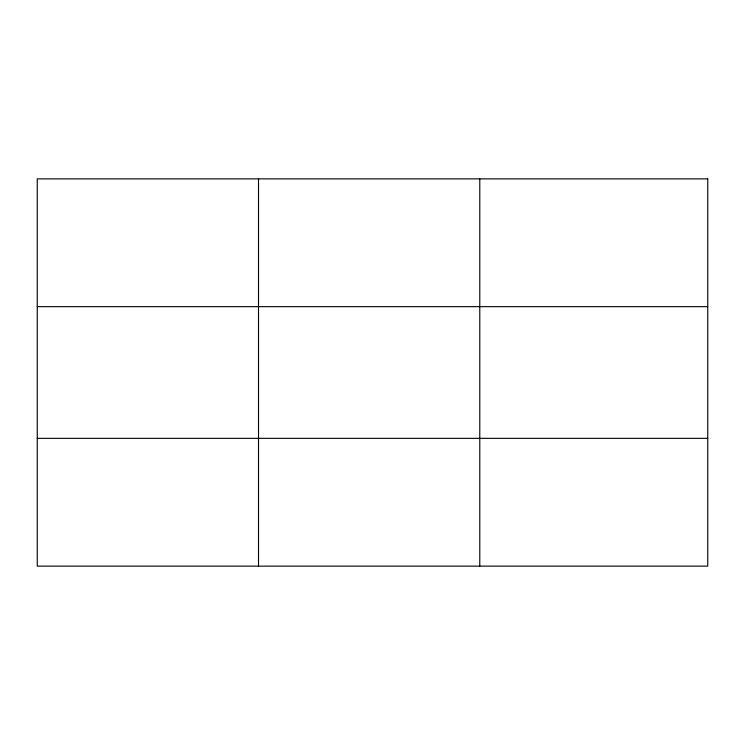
<?xml version="1.0" encoding="UTF-8"?>
<svg xmlns="http://www.w3.org/2000/svg" width="745" height="745" viewBox="0 0 745 745"><rect width="100%" height="100%" fill="white"/><g stroke="black" fill="none" stroke-linecap="round" stroke-linejoin="round"><path stroke-width="1.12" d="M258.515 178.865L258.515 566.135M479.78 178.865L479.78 566.135M37.25 306.661L707.75 306.661M37.25 438.339L707.75 438.339M707.75 178.865L707.75 566.135L37.25 566.135L37.25 178.865L707.75 178.865"/></g></svg>
